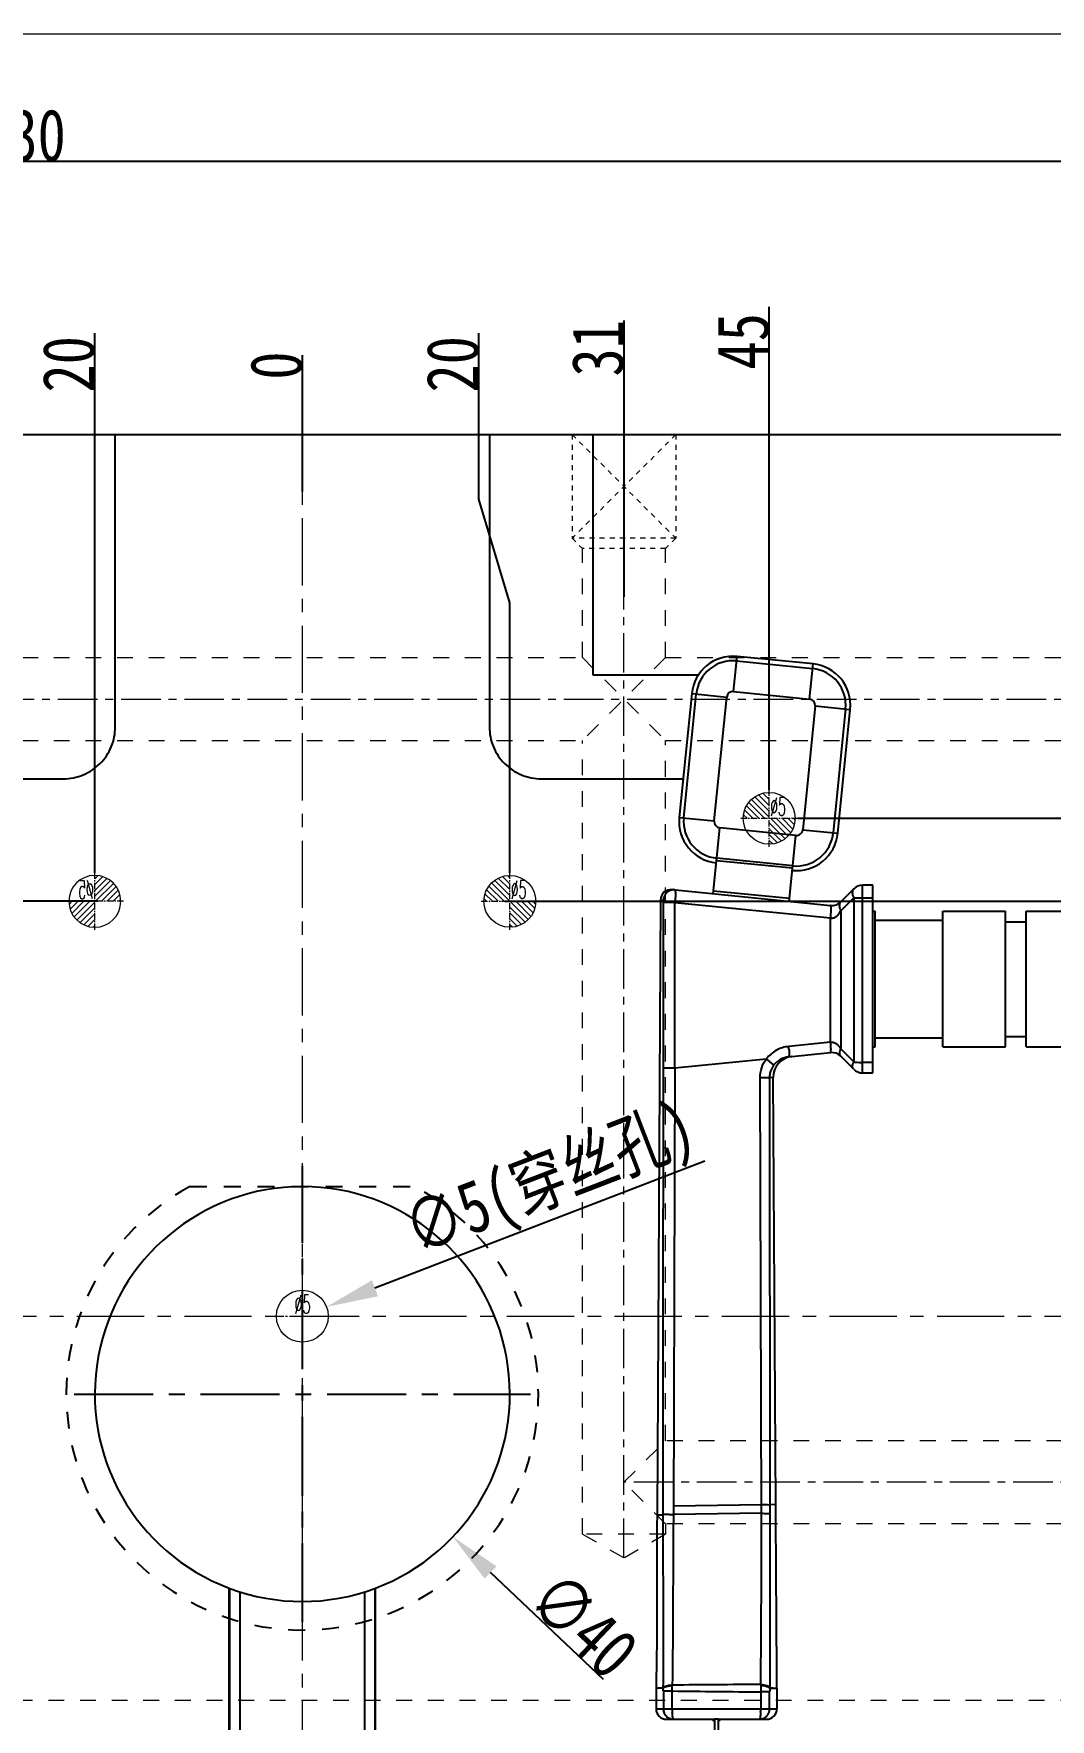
# Model space of a CAD drawing. Header units: millimetres. Extents: x 583 to 1942, y -5112 to 253.
# Drawn here: x 1125.2 to 1223.2, y -1788.3 to -1625.8 of the extents above; entities that cross this region are included whole.
import ezdxf

# ---------------------------------------------------------------- set-up
doc = ezdxf.new("R2010")
doc.units = ezdxf.units.MM
doc.header["$LTSCALE"] = 16.335
doc.header["$PDMODE"] = 3
doc.header["$PDSIZE"] = 0.3125
doc.linetypes.add('CENTER', pattern=[0.6, 0.375, -0.075, 0.075, -0.075])
doc.linetypes.add('HIDDEN', pattern=[0.2, 0.1, -0.1])
doc.layers.get('0').update_dxf_attribs({"linetype": 'CONTINUOUS'})
doc.layers.get('Defpoints').update_dxf_attribs({"linetype": 'CONTINUOUS'})
for name, color, linetype, lineweight in [('center', 1, 'CENTER', 9), ('cool', 153, 'HIDDEN', 9), ('epin', 13, 'CONTINUOUS', 9), ('insert', 85, 'CONTINUOUS', 20)]:
    doc.layers.add(name, color=color, linetype=linetype, lineweight=lineweight)
doc.layers.add('DEFAULT_2', color=8, linetype='HIDDEN')
doc.styles.get("Standard").update_dxf_attribs({"font": 'txt', "width": 0.8})
doc.styles.add('TXT05', font='txt.shx', dxfattribs={"width": 0.5, "bigfont": 'gbcbig.shx'})
doc.dimstyles.new('副本 11', dxfattribs={"dimtxt": 2.5, "dimasz": 2.5, "dimexe": 1.25, "dimexo": 0.625, "dimtad": 1, "dimdsep": 46, "dimtxsty": 'Standard', "dimcen": 2.5, "dimadec": 0, "dimazin": 0, "dimtfac": 1, "dimtmove": 0, "dimatfit": 3, "dimfxl": 0, "dimarcsym": 0})

# ---------------------------------------------------------------- blocks, each defined once
blk = doc.blocks.new('epin_ejp_5')
at = {"layer": 'epin'}
h = blk.add_hatch(dxfattribs=at)
h.set_pattern_fill('_ANSI31', color=123, scale=0.125, angle=90, style=0)
h.set_pattern_definition([(135, (-1062.761, -302.86763), (-0.280633, -0.280633), [])])
h.paths.add_polyline_path([(0, 2.5, 0.414214), (-2.5, 0), (0, 0)])
h.paths.add_polyline_path([(2.5, 0), (0, 0), (0, -2.5, 0.414214)])
at = {"layer": 'epin', "color": 1, "linetype": 'CENTER', "ltscale": 0.1}
for p, q in [((0, -2.75), (0, 2.75)), ((-2.75, 0), (2.75, 0))]:
    blk.add_line(p, q, dxfattribs=at)
at = {"layer": 'epin'}
blk.add_circle((0, 0), 2.5, dxfattribs=at)
at = {"layer": 'epin', "color": 6, "style": 'TXT05', "width": 0.5}
blk.add_text('%%c5', height=1.75, dxfattribs=at).set_placement((0.1, 0.25))
blk = doc.blocks.new('8')
at = {"layer": 'cool', "ltscale": 0.932966}
blk.add_line((867.02, 868.75), (1068.36, 868.75), dxfattribs=at)
blk = doc.blocks.new('cool_jt_g12')
at = {"layer": 'cool', "ltscale": 0.3}
for p, q in [((0, 5), (10, 5)), ((0, -5), (10, 5)), ((0, 5), (10, -5)), ((10, -5), (10, 5)), ((10, 5), (11, 4)), ((11, -4), (11, 4)), ((10, -5), (11, -4)), ((0, -5), (10, -5))]:
    blk.add_line(p, q, dxfattribs=at)
blk = doc.blocks.new('9')
at = {"layer": 'cool', "color": 1, "linetype": 'CENTER', "ltscale": 0.621977}
for p, q in [((1348.69, 882.45), (1348.69, 990.75)), ((1202.69, 965.25), (1432.69, 965.25)), ((1432.69, 889.75), (1348.69, 889.75))]:
    blk.add_line(p, q, dxfattribs=at)
at = {"layer": 'cool', "ltscale": 0.932966}
for p, q in [((1344.69, 969.25), (1344.69, 979.75)), ((1352.69, 969.25), (1352.69, 979.75)), ((1290.69, 969.25), (1344.69, 969.25)), ((1352.69, 969.25), (1344.69, 961.25)), ((1344.69, 969.25), (1352.69, 961.25)), ((1352.69, 969.25), (1421.69, 969.25)), ((1290.69, 961.25), (1344.69, 961.25)), ((1344.69, 884.75), (1344.69, 961.25)), ((1352.69, 961.25), (1421.69, 961.25)), ((1352.69, 893.75), (1352.69, 961.25)), ((1348.69, 889.75), (1352.69, 893.75)), ((1418.36, 893.75), (1352.69, 893.75)), ((1352.69, 885.75), (1348.69, 889.75)), ((1418.36, 885.75), (1352.69, 885.75)), ((1352.69, 885.75), (1352.69, 884.75)), ((1352.69, 884.75), (1344.69, 884.75)), ((1348.69, 882.45), (1344.69, 884.75)), ((1352.69, 884.75), (1348.69, 882.45))]:
    blk.add_line(p, q, dxfattribs=at)
at = {"layer": 'cool', "color": 0, "ltscale": 0.932966, "extrusion": (0, 0, -1), "zscale": -1, "rotation": 270}
blk.add_blockref('cool_jt_g12', (-1348.69, 990.75), dxfattribs=at)
blk = doc.blocks.new('csk_5')
at = {"layer": 'insert', "color": 1, "linetype": 'CENTER', "ltscale": 0.155494}
for p, q in [((0, -2.75), (0, 2.75)), ((-2.75, 0), (2.75, 0))]:
    blk.add_line(p, q, dxfattribs=at)
at = {"layer": 'insert', "color": 0}
blk.add_circle((0, 0), 2.5, dxfattribs=at)
at = {"layer": 'insert', "color": 6, "style": 'TXT05', "width": 0.5}
blk.add_text('%%c5', height=1.8, dxfattribs=at).set_placement((-0.75, 0.25))
blk = doc.blocks.new('*D120')
at = {"layer": 'Defpoints', "color": 0}
for p in [(1153.45, -1748.54), (1148.78, -1750.34)]:
    blk.add_point(p, dxfattribs=at)
at = {"layer": 'epin', "color": 4, "lineweight": -2}
blk.add_line((1189.9, -1734.49), (1158.12, -1746.74), dxfattribs=at)
at = {"layer": 'epin', "color": 4}
blk.add_solid([(1157.82, -1745.97), (1158.41, -1747.52), (1153.45, -1748.54)], dxfattribs=at)
at = {"layer": 'epin', "color": 6, "insert": (1175.16, -1736.66), "char_height": 5, "attachment_point": 5, "rotation": 21.0756}
blk.add_mtext('∅5(穿丝孔)', dxfattribs=at)
blk = doc.blocks.new('*D123')
at = {"layer": 'Defpoints', "color": 0}
for p in [(1136.61, -1743.18), (1165.63, -1770.71)]:
    blk.add_point(p, dxfattribs=at)
at = {"layer": 'epin', "color": 4, "lineweight": -2}
blk.add_line((1180.14, -1784.47), (1169.26, -1774.15), dxfattribs=at)
at = {"layer": 'epin', "color": 4}
blk.add_solid([(1169.83, -1773.54), (1168.68, -1774.75), (1165.63, -1770.71)], dxfattribs=at)
at = {"layer": 'epin', "color": 6, "insert": (1178.23, -1779.21), "char_height": 5, "attachment_point": 5, "rotation": 316.5129}
blk.add_mtext('∅40', dxfattribs=at)
blk = doc.blocks.new('*D127')
at = {"layer": 'Defpoints', "color": 0}
for p in [(1036.12, -1638.12), (1036.12, -1680.44), (1266.12, -1680.44)]:
    blk.add_point(p, dxfattribs=at)
at = {"layer": 'epin', "color": 4, "lineweight": -2}
for p, q in [((1036.12, -1680.44), (1036.12, -1638.12)), ((1261.12, -1638.12), (1041.12, -1638.12)), ((1266.12, -1680.44), (1266.12, -1638.12))]:
    blk.add_line(p, q, dxfattribs=at)
at = {"layer": 'epin', "color": 4}
for points in [[(1041.12, -1637.28), (1041.12, -1638.95), (1036.12, -1638.12)], [(1261.12, -1637.28), (1261.12, -1638.95), (1266.12, -1638.12)]]:
    blk.add_solid(points, dxfattribs=at)
at = {"layer": 'epin', "color": 6, "insert": (1124.24, -1635.62), "char_height": 5, "attachment_point": 5}
blk.add_mtext('230', dxfattribs=at)
blk = doc.blocks.new('*D129')
at = {"layer": 'Defpoints', "color": 0}
for p in [(1151.12, -1749.44), (1252.03, -1749.44), (1271.16, -1749.44)]:
    blk.add_point(p, dxfattribs=at)
at = {"layer": 'epin', "color": 4, "lineweight": -2}
blk.add_line((1252.03, -1749.44), (1273.16, -1749.44), dxfattribs=at)
at = {"layer": 'epin', "color": 6, "insert": (1272.16, -1746.94), "char_height": 5, "attachment_point": 5}
blk.add_mtext('0', dxfattribs=at)
blk = doc.blocks.new('*D130')
at = {"layer": 'Defpoints', "color": 0}
for p in [(1246.87, -1728.94), (1271.16, -1728.94), (1151.12, -1749.44)]:
    blk.add_point(p, dxfattribs=at)
at = {"layer": 'epin', "color": 4, "lineweight": -2}
blk.add_line((1246.87, -1728.94), (1282.49, -1728.94), dxfattribs=at)
at = {"layer": 'epin', "color": 6, "insert": (1276.83, -1726.44), "char_height": 5, "attachment_point": 5}
blk.add_mtext('20.5', dxfattribs=at)
blk = doc.blocks.new('*D131')
at = {"layer": 'Defpoints', "color": 0}
for p in [(1198.87, -1701.44), (1271.16, -1701.44), (1151.12, -1749.44)]:
    blk.add_point(p, dxfattribs=at)
at = {"layer": 'epin', "color": 4, "lineweight": -2}
blk.add_line((1198.87, -1701.44), (1277.83, -1701.44), dxfattribs=at)
at = {"layer": 'epin', "color": 6, "insert": (1274.49, -1698.94), "char_height": 5, "attachment_point": 5}
blk.add_mtext('48', dxfattribs=at)
blk = doc.blocks.new('*D132')
at = {"layer": 'Defpoints', "color": 0}
for p in [(1246.87, -1704.94), (1271.16, -1708.02), (1151.12, -1749.44)]:
    blk.add_point(p, dxfattribs=at)
at = {"layer": 'epin', "color": 4, "lineweight": -2}
for p, q in [((1246.87, -1704.94), (1256.87, -1704.94)), ((1256.87, -1704.94), (1261.16, -1708.02)), ((1261.16, -1708.02), (1283.16, -1708.02))]:
    blk.add_line(p, q, dxfattribs=at)
at = {"layer": 'epin', "color": 6, "insert": (1277.16, -1705.52), "char_height": 5, "attachment_point": 5}
blk.add_mtext('44.5', dxfattribs=at)
blk = doc.blocks.new('*D133')
at = {"layer": 'Defpoints', "color": 0}
for p in [(1249.47, -1689.94), (1271.16, -1689.94), (1151.12, -1749.44)]:
    blk.add_point(p, dxfattribs=at)
at = {"layer": 'epin', "color": 4, "lineweight": -2}
blk.add_line((1249.47, -1689.94), (1283.16, -1689.94), dxfattribs=at)
at = {"layer": 'epin', "color": 6, "insert": (1277.16, -1687.44), "char_height": 5, "attachment_point": 5}
blk.add_mtext('59.5', dxfattribs=at)
blk = doc.blocks.new('*D134')
at = {"layer": 'Defpoints', "color": 0}
for p in [(1252.03, -1676.44), (1271.16, -1676.44), (1151.12, -1749.44)]:
    blk.add_point(p, dxfattribs=at)
at = {"layer": 'epin', "color": 4, "lineweight": -2}
blk.add_line((1252.03, -1676.44), (1277.83, -1676.44), dxfattribs=at)
at = {"layer": 'epin', "color": 6, "insert": (1274.49, -1673.94), "char_height": 5, "attachment_point": 5}
blk.add_mtext('73', dxfattribs=at)
blk = doc.blocks.new('*D135')
at = {"layer": 'Defpoints', "color": 0}
for p in [(1151.12, -1749.44), (1241.12, -1765.44), (1271.16, -1765.44)]:
    blk.add_point(p, dxfattribs=at)
at = {"layer": 'epin', "color": 4, "lineweight": -2}
blk.add_line((1241.12, -1765.44), (1276.49, -1765.44), dxfattribs=at)
at = {"layer": 'epin', "color": 6, "insert": (1273.83, -1762.94), "char_height": 5, "attachment_point": 5}
blk.add_mtext('16', dxfattribs=at)
blk = doc.blocks.new('*D136')
at = {"layer": 'Defpoints', "color": 0}
for p in [(1151.12, -1749.44), (1241.94, -1790.44), (1271.16, -1790.44)]:
    blk.add_point(p, dxfattribs=at)
at = {"layer": 'epin', "color": 4, "lineweight": -2}
blk.add_line((1241.94, -1790.44), (1276.49, -1790.44), dxfattribs=at)
at = {"layer": 'epin', "color": 6, "insert": (1273.83, -1787.94), "char_height": 5, "attachment_point": 5}
blk.add_mtext('41', dxfattribs=at)
blk = doc.blocks.new('*D137')
at = {"layer": 'Defpoints', "color": 0}
for p in [(1151.12, -1749.44), (1193.87, -1801.94), (1271.16, -1801.94)]:
    blk.add_point(p, dxfattribs=at)
at = {"layer": 'epin', "color": 4, "lineweight": -2}
blk.add_line((1193.87, -1801.94), (1283.16, -1801.94), dxfattribs=at)
at = {"layer": 'epin', "color": 6, "insert": (1277.16, -1799.44), "char_height": 5, "attachment_point": 5}
blk.add_mtext('52.5', dxfattribs=at)
blk = doc.blocks.new('*D138')
at = {"layer": 'Defpoints', "color": 0}
for p in [(1151.12, -1749.44), (1252.03, -1822.44), (1271.16, -1822.44)]:
    blk.add_point(p, dxfattribs=at)
at = {"layer": 'epin', "color": 4, "lineweight": -2}
blk.add_line((1252.03, -1822.44), (1277.83, -1822.44), dxfattribs=at)
at = {"layer": 'epin', "color": 6, "insert": (1274.49, -1819.94), "char_height": 5, "attachment_point": 5}
blk.add_mtext('73', dxfattribs=at)
blk = doc.blocks.new('*D139')
at = {"layer": 'Defpoints', "color": 0}
for p in [(1151.12, -1749.44), (1151.12, -1823.85), (1151.12, -1839.02)]:
    blk.add_point(p, dxfattribs=at)
at = {"layer": 'epin', "color": 4, "lineweight": -2}
blk.add_line((1151.12, -1823.85), (1151.12, -1841.02), dxfattribs=at)
at = {"layer": 'epin', "color": 6, "insert": (1148.62, -1840.02), "char_height": 5, "attachment_point": 5, "rotation": 90}
blk.add_mtext('0', dxfattribs=at)
blk = doc.blocks.new('*D140')
at = {"layer": 'Defpoints', "color": 0}
for p in [(1151.12, -1749.44), (1191.12, -1804.69), (1191.12, -1839.02)]:
    blk.add_point(p, dxfattribs=at)
at = {"layer": 'epin', "color": 4, "lineweight": -2}
blk.add_line((1191.12, -1804.69), (1191.12, -1845.02), dxfattribs=at)
at = {"layer": 'epin', "color": 6, "insert": (1188.62, -1842.02), "char_height": 5, "attachment_point": 5, "rotation": 90}
blk.add_mtext('40', dxfattribs=at)
blk = doc.blocks.new('*D141')
at = {"layer": 'Defpoints', "color": 0}
for p in [(1151.12, -1749.44), (1251.12, -1822.44), (1251.12, -1839.02)]:
    blk.add_point(p, dxfattribs=at)
at = {"layer": 'epin', "color": 4, "lineweight": -2}
blk.add_line((1251.12, -1822.44), (1251.12, -1847.02), dxfattribs=at)
at = {"layer": 'epin', "color": 6, "insert": (1248.62, -1843.02), "char_height": 5, "attachment_point": 5, "rotation": 90}
blk.add_mtext('100', dxfattribs=at)
blk = doc.blocks.new('*D142')
at = {"layer": 'Defpoints', "color": 0}
for p in [(1151.12, -1658.8), (1151.12, -1669.93), (1151.12, -1749.44)]:
    blk.add_point(p, dxfattribs=at)
at = {"layer": 'epin', "color": 4, "lineweight": -2}
blk.add_line((1151.12, -1669.93), (1151.12, -1656.8), dxfattribs=at)
at = {"layer": 'epin', "color": 6, "insert": (1148.62, -1657.8), "char_height": 5, "attachment_point": 5, "rotation": 90}
blk.add_mtext('0', dxfattribs=at)
blk = doc.blocks.new('*D143')
at = {"layer": 'Defpoints', "color": 0}
for p in [(1182.12, -1658.8), (1182.12, -1680.09), (1151.12, -1749.44)]:
    blk.add_point(p, dxfattribs=at)
at = {"layer": 'epin', "color": 4, "lineweight": -2}
blk.add_line((1182.12, -1680.09), (1182.12, -1653.46), dxfattribs=at)
at = {"layer": 'epin', "color": 6, "insert": (1179.62, -1656.13), "char_height": 5, "attachment_point": 5, "rotation": 90}
blk.add_mtext('31', dxfattribs=at)
blk = doc.blocks.new('*D144')
at = {"layer": 'Defpoints', "color": 0}
for p in [(1196.12, -1658.8), (1196.12, -1698.69), (1151.12, -1749.44)]:
    blk.add_point(p, dxfattribs=at)
at = {"layer": 'epin', "color": 4, "lineweight": -2}
blk.add_line((1196.12, -1698.69), (1196.12, -1652.13), dxfattribs=at)
at = {"layer": 'epin', "color": 6, "insert": (1193.62, -1655.46), "char_height": 5, "attachment_point": 5, "rotation": 90}
blk.add_mtext('45', dxfattribs=at)
blk = doc.blocks.new('*D145')
at = {"layer": 'Defpoints', "color": 0}
for p in [(1244.12, -1658.8), (1244.12, -1726.19), (1151.12, -1749.44)]:
    blk.add_point(p, dxfattribs=at)
at = {"layer": 'epin', "color": 4, "lineweight": -2}
blk.add_line((1244.12, -1726.19), (1244.12, -1652.13), dxfattribs=at)
at = {"layer": 'epin', "color": 6, "insert": (1241.62, -1655.46), "char_height": 5, "attachment_point": 5, "rotation": 90}
blk.add_mtext('93', dxfattribs=at)
blk = doc.blocks.new('*D146')
at = {"layer": 'Defpoints', "color": 0}
for p in [(1251.12, -1658.8), (1251.12, -1675.03), (1151.12, -1749.44)]:
    blk.add_point(p, dxfattribs=at)
at = {"layer": 'epin', "color": 4, "lineweight": -2}
blk.add_line((1251.12, -1675.03), (1251.12, -1650.8), dxfattribs=at)
at = {"layer": 'epin', "color": 6, "insert": (1248.62, -1654.8), "char_height": 5, "attachment_point": 5, "rotation": 90}
blk.add_mtext('100', dxfattribs=at)
blk = doc.blocks.new('*D147')
at = {"layer": 'Defpoints', "color": 0}
for p in [(1031.07, -1749.44), (1050.21, -1749.44), (1151.12, -1749.44)]:
    blk.add_point(p, dxfattribs=at)
at = {"layer": 'epin', "color": 4, "lineweight": -2}
blk.add_line((1050.21, -1749.44), (1029.07, -1749.44), dxfattribs=at)
at = {"layer": 'epin', "color": 6, "insert": (1030.07, -1746.94), "char_height": 5, "attachment_point": 5}
blk.add_mtext('0', dxfattribs=at)
blk = doc.blocks.new('*D148')
at = {"layer": 'Defpoints', "color": 0}
for p in [(1031.07, -1728.94), (1055.37, -1728.94), (1151.12, -1749.44)]:
    blk.add_point(p, dxfattribs=at)
at = {"layer": 'epin', "color": 4, "lineweight": -2}
blk.add_line((1055.37, -1728.94), (1019.74, -1728.94), dxfattribs=at)
at = {"layer": 'epin', "color": 6, "insert": (1025.41, -1726.44), "char_height": 5, "attachment_point": 5}
blk.add_mtext('20.5', dxfattribs=at)
blk = doc.blocks.new('*D149')
at = {"layer": 'Defpoints', "color": 0}
for p in [(1031.07, -1701.44), (1103.37, -1701.44), (1151.12, -1749.44)]:
    blk.add_point(p, dxfattribs=at)
at = {"layer": 'epin', "color": 4, "lineweight": -2}
blk.add_line((1103.37, -1701.44), (1024.41, -1701.44), dxfattribs=at)
at = {"layer": 'epin', "color": 6, "insert": (1027.74, -1698.94), "char_height": 5, "attachment_point": 5}
blk.add_mtext('48', dxfattribs=at)
blk = doc.blocks.new('*D150')
at = {"layer": 'Defpoints', "color": 0}
for p in [(1055.37, -1704.94), (1031.07, -1708.02), (1151.12, -1749.44)]:
    blk.add_point(p, dxfattribs=at)
at = {"layer": 'epin', "color": 4, "lineweight": -2}
for p, q in [((1045.37, -1704.94), (1041.07, -1708.02)), ((1055.37, -1704.94), (1045.37, -1704.94)), ((1041.07, -1708.02), (1019.07, -1708.02))]:
    blk.add_line(p, q, dxfattribs=at)
at = {"layer": 'epin', "color": 6, "insert": (1025.07, -1705.52), "char_height": 5, "attachment_point": 5}
blk.add_mtext('44.5', dxfattribs=at)
blk = doc.blocks.new('*D151')
at = {"layer": 'Defpoints', "color": 0}
for p in [(1031.07, -1689.94), (1052.76, -1689.94), (1151.12, -1749.44)]:
    blk.add_point(p, dxfattribs=at)
at = {"layer": 'epin', "color": 4, "lineweight": -2}
blk.add_line((1052.76, -1689.94), (1019.07, -1689.94), dxfattribs=at)
at = {"layer": 'epin', "color": 6, "insert": (1025.07, -1687.44), "char_height": 5, "attachment_point": 5}
blk.add_mtext('59.5', dxfattribs=at)
blk = doc.blocks.new('*D152')
at = {"layer": 'Defpoints', "color": 0}
for p in [(1031.07, -1676.44), (1050.21, -1676.44), (1151.12, -1749.44)]:
    blk.add_point(p, dxfattribs=at)
at = {"layer": 'epin', "color": 4, "lineweight": -2}
blk.add_line((1050.21, -1676.44), (1024.41, -1676.44), dxfattribs=at)
at = {"layer": 'epin', "color": 6, "insert": (1027.74, -1673.94), "char_height": 5, "attachment_point": 5}
blk.add_mtext('73', dxfattribs=at)
blk = doc.blocks.new('*D153')
at = {"layer": 'Defpoints', "color": 0}
for p in [(1151.12, -1749.44), (1031.07, -1765.44), (1061.11, -1765.44)]:
    blk.add_point(p, dxfattribs=at)
at = {"layer": 'epin', "color": 4, "lineweight": -2}
blk.add_line((1061.11, -1765.44), (1025.74, -1765.44), dxfattribs=at)
at = {"layer": 'epin', "color": 6, "insert": (1028.41, -1762.94), "char_height": 5, "attachment_point": 5}
blk.add_mtext('16', dxfattribs=at)
blk = doc.blocks.new('*D154')
at = {"layer": 'Defpoints', "color": 0}
for p in [(1151.12, -1749.44), (1031.07, -1790.44), (1060.29, -1790.44)]:
    blk.add_point(p, dxfattribs=at)
at = {"layer": 'epin', "color": 4, "lineweight": -2}
blk.add_line((1060.29, -1790.44), (1025.74, -1790.44), dxfattribs=at)
at = {"layer": 'epin', "color": 6, "insert": (1028.41, -1787.94), "char_height": 5, "attachment_point": 5}
blk.add_mtext('41', dxfattribs=at)
blk = doc.blocks.new('*D155')
at = {"layer": 'Defpoints', "color": 0}
for p in [(1151.12, -1749.44), (1031.07, -1801.94), (1108.37, -1801.94)]:
    blk.add_point(p, dxfattribs=at)
at = {"layer": 'epin', "color": 4, "lineweight": -2}
blk.add_line((1108.37, -1801.94), (1019.07, -1801.94), dxfattribs=at)
at = {"layer": 'epin', "color": 6, "insert": (1025.07, -1799.44), "char_height": 5, "attachment_point": 5}
blk.add_mtext('52.5', dxfattribs=at)
blk = doc.blocks.new('*D156')
at = {"layer": 'Defpoints', "color": 0}
for p in [(1151.12, -1749.44), (1031.07, -1822.44), (1050.21, -1822.44)]:
    blk.add_point(p, dxfattribs=at)
at = {"layer": 'epin', "color": 4, "lineweight": -2}
blk.add_line((1050.21, -1822.44), (1024.41, -1822.44), dxfattribs=at)
at = {"layer": 'epin', "color": 6, "insert": (1027.74, -1819.94), "char_height": 5, "attachment_point": 5}
blk.add_mtext('73', dxfattribs=at)
blk = doc.blocks.new('*D157')
at = {"layer": 'Defpoints', "color": 0}
for p in [(1151.12, -1749.44), (1111.12, -1804.69), (1111.12, -1839.02)]:
    blk.add_point(p, dxfattribs=at)
at = {"layer": 'epin', "color": 4, "lineweight": -2}
blk.add_line((1111.12, -1804.69), (1111.12, -1845.02), dxfattribs=at)
at = {"layer": 'epin', "color": 6, "insert": (1108.62, -1842.02), "char_height": 5, "attachment_point": 5, "rotation": 90}
blk.add_mtext('40', dxfattribs=at)
blk = doc.blocks.new('*D158')
at = {"layer": 'Defpoints', "color": 0}
for p in [(1151.12, -1749.44), (1051.12, -1822.44), (1051.12, -1839.02)]:
    blk.add_point(p, dxfattribs=at)
at = {"layer": 'epin', "color": 4, "lineweight": -2}
blk.add_line((1051.12, -1822.44), (1051.12, -1847.02), dxfattribs=at)
at = {"layer": 'epin', "color": 6, "insert": (1048.62, -1843.02), "char_height": 5, "attachment_point": 5, "rotation": 90}
blk.add_mtext('100', dxfattribs=at)
blk = doc.blocks.new('*D159')
at = {"layer": 'Defpoints', "color": 0}
for p in [(1120.12, -1658.8), (1120.12, -1680.09), (1151.12, -1749.44)]:
    blk.add_point(p, dxfattribs=at)
at = {"layer": 'epin', "color": 4, "lineweight": -2}
blk.add_line((1120.12, -1680.09), (1120.12, -1653.46), dxfattribs=at)
at = {"layer": 'epin', "color": 6, "insert": (1117.62, -1656.13), "char_height": 5, "attachment_point": 5, "rotation": 90}
blk.add_mtext('31', dxfattribs=at)
blk = doc.blocks.new('*D160')
at = {"layer": 'Defpoints', "color": 0}
for p in [(1106.12, -1658.8), (1106.12, -1698.69), (1151.12, -1749.44)]:
    blk.add_point(p, dxfattribs=at)
at = {"layer": 'epin', "color": 4, "lineweight": -2}
blk.add_line((1106.12, -1698.69), (1106.12, -1652.13), dxfattribs=at)
at = {"layer": 'epin', "color": 6, "insert": (1103.62, -1655.46), "char_height": 5, "attachment_point": 5, "rotation": 90}
blk.add_mtext('45', dxfattribs=at)
blk = doc.blocks.new('*D161')
at = {"layer": 'Defpoints', "color": 0}
for p in [(1058.12, -1658.8), (1058.12, -1726.19), (1151.12, -1749.44)]:
    blk.add_point(p, dxfattribs=at)
at = {"layer": 'epin', "color": 4, "lineweight": -2}
blk.add_line((1058.12, -1726.19), (1058.12, -1652.13), dxfattribs=at)
at = {"layer": 'epin', "color": 6, "insert": (1055.62, -1655.46), "char_height": 5, "attachment_point": 5, "rotation": 90}
blk.add_mtext('93', dxfattribs=at)
blk = doc.blocks.new('*D162')
at = {"layer": 'Defpoints', "color": 0}
for p in [(1051.12, -1658.8), (1051.12, -1675.03), (1151.12, -1749.44)]:
    blk.add_point(p, dxfattribs=at)
at = {"layer": 'epin', "color": 4, "lineweight": -2}
blk.add_line((1051.12, -1675.03), (1051.12, -1650.8), dxfattribs=at)
at = {"layer": 'epin', "color": 6, "insert": (1048.62, -1654.8), "char_height": 5, "attachment_point": 5, "rotation": 90}
blk.add_mtext('100', dxfattribs=at)
blk = doc.blocks.new('*D172')
at = {"layer": 'Defpoints', "color": 0}
for p in [(1168.12, -1660.68), (1171.12, -1706.69), (1151.12, -1749.44)]:
    blk.add_point(p, dxfattribs=at)
at = {"layer": 'epin', "color": 4, "lineweight": -2}
for p, q in [((1168.12, -1670.68), (1168.12, -1654.68)), ((1171.12, -1680.68), (1168.12, -1670.68)), ((1171.12, -1706.69), (1171.12, -1680.68))]:
    blk.add_line(p, q, dxfattribs=at)
at = {"layer": 'epin', "color": 6, "insert": (1165.62, -1657.68), "char_height": 5, "attachment_point": 5, "rotation": 90}
blk.add_mtext('20', dxfattribs=at)
blk = doc.blocks.new('*D173')
at = {"layer": 'Defpoints', "color": 0}
for p in [(1131.12, -1660.68), (1131.12, -1706.69), (1151.12, -1749.44)]:
    blk.add_point(p, dxfattribs=at)
at = {"layer": 'epin', "color": 4, "lineweight": -2}
blk.add_line((1131.12, -1706.69), (1131.12, -1654.68), dxfattribs=at)
at = {"layer": 'epin', "color": 6, "insert": (1128.62, -1657.68), "char_height": 5, "attachment_point": 5, "rotation": 90}
blk.add_mtext('20', dxfattribs=at)
blk = doc.blocks.new('*D174')
at = {"layer": 'Defpoints', "color": 0}
for p in [(1131.37, -1709.44), (1031.38, -1713.9), (1151.12, -1749.44)]:
    blk.add_point(p, dxfattribs=at)
at = {"layer": 'epin', "color": 4, "lineweight": -2}
for p, q in [((1051.38, -1709.44), (1041.38, -1713.9)), ((1131.37, -1709.44), (1051.38, -1709.44)), ((1041.38, -1713.9), (1025.38, -1713.9))]:
    blk.add_line(p, q, dxfattribs=at)
at = {"layer": 'epin', "color": 6, "insert": (1028.38, -1711.4), "char_height": 5, "attachment_point": 5}
blk.add_mtext('40', dxfattribs=at)
blk = doc.blocks.new('*D175')
at = {"layer": 'Defpoints', "color": 0}
for p in [(1170.62, -1709.44), (1270.86, -1713.9), (1151.12, -1749.44)]:
    blk.add_point(p, dxfattribs=at)
at = {"layer": 'epin', "color": 4, "lineweight": -2}
for p, q in [((1170.62, -1709.44), (1250.86, -1709.44)), ((1250.86, -1709.44), (1260.86, -1713.9)), ((1260.86, -1713.9), (1276.86, -1713.9))]:
    blk.add_line(p, q, dxfattribs=at)
at = {"layer": 'epin', "color": 6, "insert": (1273.86, -1711.4), "char_height": 5, "attachment_point": 5}
blk.add_mtext('40', dxfattribs=at)

msp = doc.modelspace()

# ---------------------------------------------------------------- linework, layer by layer
at = {"color": 7, "linetype": 'Continuous'}
for p, q in [((1052.117, -1664.442), (1250.117, -1664.442)), ((1133.085, -1692.63), (1133.085, -1664.442)), ((1169.149, -1664.442), (1169.149, -1692.63)), ((1179.149, -1687.63), (1179.149, -1664.442)), ((1192.677, -1689.216), (1193.015, -1685.834)), ((1192.971, -1686.276), (1200.295, -1687.008)), ((1200.339, -1686.566), (1193.015, -1685.834)), ((1200.001, -1689.948), (1200.339, -1686.566)), ((1189.279, -1687.63), (1179.149, -1687.63)), ((1188.648, -1689.417), (1187.443, -1701.356)), ((1187.885, -1701.401), (1189.08, -1689.46)), ((1188.648, -1689.417), (1192.019, -1689.754)), ((1190.825, -1701.695), (1192.019, -1689.754)), ((1192.677, -1689.216), (1200.001, -1689.948)), ((1200.539, -1690.606), (1199.345, -1702.547)), ((1200.539, -1690.606), (1203.921, -1690.944)), ((1203.479, -1690.9), (1202.285, -1702.84)), ((1202.727, -1702.885), (1203.921, -1690.944)), ((1114.408, -1697.63), (1128.085, -1697.63)), ((1174.149, -1697.63), (1187.826, -1697.63)), ((1187.443, -1701.356), (1190.825, -1701.695)), ((1190.727, -1708.72), (1191.364, -1702.352)), ((1198.687, -1703.085), (1191.364, -1702.352)), ((1199.345, -1702.547), (1202.727, -1702.885)), ((1198.051, -1709.452), (1198.687, -1703.085)), ((1191.049, -1705.5), (1198.373, -1706.232)), ((1198.393, -1706.025), (1191.07, -1705.292)), ((1185.642, -1709.316), (1185.303, -1768.581)), ((1185.642, -1709.316), (1185.918, -1709.347)), ((1186.747, -1708.322), (1202.031, -1709.85)), ((1190.757, -1708.421), (1198.081, -1709.153)), ((1204.256, -1708.25), (1203.004, -1709.503)), ((1203.004, -1710.356), (1204.256, -1709.103)), ((1204.256, -1709.103), (1204.256, -1724.923)), ((1204.256, -1709.103), (1206.117, -1709.103)), ((1205.109, -1725.987), (1205.109, -1707.897)), ((1206.117, -1707.897), (1205.109, -1707.897)), ((1206.117, -1725.987), (1206.117, -1707.897)), ((1185.883, -1768.562), (1185.933, -1709.549)), ((1187.035, -1709.55), (1185.933, -1709.549)), ((1187.015, -1725.535), (1187.035, -1709.55)), ((1187.035, -1709.55), (1202.031, -1711.05)), ((1203.004, -1710.356), (1203.004, -1723.67)), ((1206.117, -1710.409), (1206.318, -1710.409)), ((1206.318, -1723.474), (1206.318, -1710.409)), ((1212.851, -1723.474), (1212.851, -1710.409)), ((1212.851, -1710.409), (1218.881, -1710.409)), ((1218.881, -1723.474), (1218.881, -1710.409)), ((1220.891, -1710.409), (1234.358, -1710.409)), ((1220.891, -1723.474), (1220.891, -1710.409)), ((1202.031, -1723.034), (1202.031, -1711.05)), ((1206.318, -1711.264), (1212.851, -1711.264)), ((1218.881, -1711.414), (1220.891, -1711.414)), ((1202.031, -1723.034), (1197.994, -1723.437)), ((1204.256, -1724.923), (1203.004, -1723.67)), ((1206.117, -1723.474), (1206.318, -1723.474)), ((1206.318, -1722.62), (1212.851, -1722.62)), ((1212.851, -1723.474), (1218.881, -1723.474)), ((1218.881, -1722.469), (1220.891, -1722.469)), ((1220.891, -1723.474), (1234.358, -1723.474)), ((1187.015, -1725.535), (1186.881, -1768.559)), ((1195.835, -1724.653), (1187.015, -1725.535)), ((1198.293, -1724.408), (1202.031, -1724.034)), ((1204.256, -1725.634), (1203.004, -1724.381)), ((1206.117, -1724.982), (1205.109, -1724.982)), ((1195.376, -1768.441), (1195.242, -1726.445)), ((1196.138, -1726.446), (1196.171, -1768.455)), ((1196.483, -1726.42), (1196.139, -1726.446)), ((1196.746, -1767.57), (1196.483, -1726.42)), ((1205.109, -1725.987), (1206.117, -1725.987)), ((1186.885, -1767.722), (1195.374, -1767.591)), ((1196.17, -1767.578), (1196.747, -1767.568)), ((1185.303, -1768.582), (1185.883, -1768.574)), ((1195.376, -1768.441), (1186.881, -1768.559)), ((1144.055, -1796.59), (1144.055, -1775.654)), ((1144.125, -1796.59), (1144.125, -1775.68)), ((1158.109, -1775.68), (1158.109, -1796.59)), ((1158.179, -1796.59), (1158.179, -1775.654)), ((1145.125, -1796.59), (1145.125, -1776.023)), ((1157.109, -1776.023), (1157.109, -1796.59)), ((1185.206, -1785.28), (1185.205, -1787.292)), ((1185.388, -1785.297), (1185.206, -1785.325)), ((1185.905, -1785.282), (1185.388, -1785.297)), ((1186.77, -1785.57), (1185.911, -1785.57)), ((1185.911, -1785.57), (1185.911, -1787.292)), ((1186.77, -1787.292), (1186.77, -1785.57)), ((1196.158, -1785.651), (1195.298, -1785.651)), ((1195.298, -1785.651), (1195.298, -1787.292)), ((1196.158, -1787.292), (1196.158, -1785.651)), ((1196.166, -1785.231), (1196.862, -1785.289)), ((1196.166, -1785.332), (1196.863, -1785.289)), ((1196.863, -1785.286), (1196.863, -1787.292)), ((1185.205, -1787.292), (1196.863, -1787.292)), ((1186.21, -1788.297), (1190.754, -1788.297)), ((1190.754, -1788.487), (1190.754, -1788.297)), ((1190.834, -1788.297), (1190.815, -1792.96)), ((1191.234, -1788.297), (1190.834, -1788.297)), ((1191.253, -1792.96), (1191.234, -1788.297)), ((1191.315, -1788.297), (1195.858, -1788.297)), ((1191.315, -1788.487), (1191.315, -1788.297))]:
    msp.add_line(p, q, dxfattribs=at)
at = {"color": 1, "linetype": 'CENTER', "ltscale": 1.243955}
for p, q in [((1151.117, -1778.942), (1151.117, -1734.942)), ((1129.117, -1756.942), (1173.117, -1756.942))]:
    msp.add_line(p, q, dxfattribs=at)
at = {"color": 7, "linetype": 'Continuous'}
for centre, radius, start, end in [((1192.62, -1689.815), 3.992, 84.28941, 174.28001), ((1192.617, -1689.814), 3.555, 84.28941, 174.28941), ((1199.941, -1690.546), 4, 354.28941, 84.28941), ((1199.941, -1690.546), 3.555, 354.28941, 84.28941), ((1192.617, -1689.814), 0.601, 84.28941, 174.28941), ((1199.941, -1690.546), 0.601, 354.28941, 84.28941), ((1191.423, -1701.754), 4, 174.28941, 264.28941), ((1191.423, -1701.754), 3.555, 174.28941, 264.28941), ((1191.423, -1701.754), 0.601, 174.28941, 264.28941), ((1198.747, -1702.487), 3.555, 264.28941, 354.28941), ((1198.747, -1702.487), 0.601, 264.28941, 354.28941), ((1198.747, -1702.487), 4, 264.28941, 354.28941), ((1186.647, -1709.322), 1.005, 84.28946, 179.65978), ((1186.929, -1709.35), 1.011, 160.08276, 179.85986), ((1205.109, -1709.103), 1.206, 90, 135), ((1183.701, -1709.546), 2.233, 359.91756, 1.85591), ((1202.151, -1708.65), 1.206, 264.28941, 315), ((1188.607, -1724.363), 9.432, 3.77366, 5.63397), ((1198.249, -1726.455), 3.012, 142.50262, 143.25769), ((1198.493, -1726.408), 2.01, 95.71068, 180.36723), ((1202.151, -1725.234), 1.206, 44.99908, 95.71059), ((1198.09, -1726.447), 1.952, 167.54329, 179.94757), ((1205.109, -1724.781), 1.206, 225, 270), ((-337.953, -1769.753), 1533.329, 359.432374, 0.04901), ((1179.153, -1785.567), 6.757, 359.97597, 2.41713), ((1205.572, -253.373), 1532.312, 269.29695, 269.615843), ((1199.502, -2882.704), 1097.769, 90.219268, 90.664348), ((1471.302, -1786.528), 276.005, 179.6857, 179.81802), ((1191.433, -1784.993), 3.868, 359.68931, 0.73092), ((1202.849, -1785.647), 6.691, 177.30244, 180.03205), ((1194.019, -1785.282), 2.147, 358.65564, 0.94461), ((1186.21, -1787.292), 1.005, 179.98834, 270.00002), ((1186.931, -1787.291), 1.021, 180.05956, 197.77121), ((1193.861, -1787.295), 7.09, 179.97097, 182.47107), ((1188.211, -1787.296), 7.087, 357.51911, 0.0299), ((1195.858, -1787.292), 1.005, 269.99998, 0.01166), ((1195.146, -1787.292), 1.013, 324.34912, 359.94132)]:
    msp.add_arc(centre, radius, start, end, dxfattribs=at)
at = {"color": 2, "linetype": 'Continuous'}
for start, end in [(290.67611, 249.32389), (249.53846, 290.46154)]:
    msp.add_arc((1151.117, -1756.942), 20, start, end, dxfattribs=at)
at = {"color": 7, "linetype": 'Continuous'}
for points in [[(1128.085, -1697.63), (1128.735, -1697.629), (1130.05, -1697.37), (1131.712, -1696.257), (1132.825, -1694.595), (1133.084, -1693.28), (1133.085, -1692.63)], [(1169.149, -1692.63), (1169.15, -1693.28), (1169.409, -1694.595), (1170.522, -1696.257), (1172.184, -1697.37), (1173.499, -1697.629), (1174.149, -1697.63)], [(1186.147, -1708.711), (1186.075, -1708.798), (1186.017, -1708.899), (1185.979, -1709.006)], [(1196.541, -1725.25), (1196.37, -1725.477), (1196.246, -1725.748), (1196.184, -1726.026)], [(1185.303, -1768.581), (1185.27, -1774.147), (1185.339, -1779.715), (1185.206, -1785.28)]]:
    msp.add_open_spline(points, degree=3, dxfattribs=at)
for points, knots in [([(1185.918, -1709.347), (1185.922, -1709.348), (1185.923, -1709.366), (1185.928, -1709.387), (1185.93, -1709.428), (1185.932, -1709.457), (1185.932, -1709.474)], [0, 0, 0, 0, 0.0851372, 0.2961689, 0.6098462, 1, 1, 1, 1]), ([(1187.072, -1708.848), (1187.071, -1708.902), (1187.065, -1709.136), (1187.05, -1709.37), (1187.035, -1709.55)], [0, 0, 0, 0, 0.2276009, 1, 1, 1, 1]), ([(1204.256, -1708.25), (1204.213, -1708.294), (1204.142, -1708.409), (1204.113, -1708.622), (1204.152, -1708.861), (1204.216, -1709.021), (1204.256, -1709.103)], [0, 0, 0, 0, 0.2043424, 0.4328307, 0.6979886, 1, 1, 1, 1]), ([(1202.031, -1711.05), (1202.045, -1710.903), (1202.063, -1710.685), (1202.077, -1710.404), (1202.081, -1710.218), (1202.078, -1710.069), (1202.068, -1709.954), (1202.058, -1709.891), (1202.041, -1709.851), (1202.031, -1709.85)], [0, 0, 0, 0, 0.3655764, 0.5420724, 0.6981911, 0.8237347, 0.9159114, 0.9740762, 1, 1, 1, 1]), ([(1202.031, -1711.05), (1202.129, -1711.07), (1202.343, -1711.051), (1202.621, -1710.893), (1202.842, -1710.649), (1202.953, -1710.456), (1203.004, -1710.356)], [0, 0, 0, 0, 0.2353678, 0.4805751, 0.7355673, 1, 1, 1, 1]), ([(1203.004, -1709.503), (1202.91, -1709.597), (1202.847, -1709.832), (1202.904, -1710.124), (1202.966, -1710.279), (1203.004, -1710.356)], [0, 0, 0, 0, 0.4453946, 0.7145443, 1, 1, 1, 1]), ([(1197.994, -1723.437), (1197.581, -1723.479), (1196.762, -1723.732), (1196.113, -1724.292), (1195.859, -1724.622)], [0, 0, 0, 0, 0.4996261, 1, 1, 1, 1]), ([(1198.019, -1723.743), (1198.028, -1723.874), (1198.037, -1724.085), (1198.035, -1724.3), (1198.02, -1724.379)], [0, 0, 0, 0, 0.618507, 1, 1, 1, 1]), ([(1202.031, -1723.034), (1202.136, -1723.012), (1202.359, -1723.032), (1202.637, -1723.191), (1202.848, -1723.414), (1202.957, -1723.583), (1203.004, -1723.67)], [0, 0, 0, 0, 0.2612044, 0.515227, 0.7604879, 1, 1, 1, 1]), ([(1202.031, -1724.034), (1202.039, -1724.033), (1202.053, -1724), (1202.062, -1723.947), (1202.07, -1723.852), (1202.073, -1723.669), (1202.061, -1723.391), (1202.043, -1723.156), (1202.031, -1723.034)], [0, 0, 0, 0, 0.025764, 0.0835657, 0.1753312, 0.3005786, 0.6333197, 1, 1, 1, 1]), ([(1203.004, -1723.67), (1202.969, -1723.74), (1202.916, -1723.879), (1202.875, -1724.125), (1202.931, -1724.309), (1203.004, -1724.381)], [0, 0, 0, 0, 0.3145316, 0.5891605, 1, 1, 1, 1]), ([(1187.015, -1725.535), (1186.769, -1725.535), (1186.402, -1725.536), (1186.036, -1725.533), (1185.915, -1725.535)], [0, 0, 0, 0, 0.6707455, 1, 1, 1, 1]), ([(1195.242, -1726.445), (1195.243, -1726.126), (1195.342, -1725.484), (1195.644, -1724.908), (1195.835, -1724.653)], [0, 0, 0, 0, 0.5002201, 1, 1, 1, 1]), ([(1195.835, -1724.653), (1195.924, -1724.72), (1196.091, -1724.849), (1196.286, -1725.006), (1196.413, -1725.115), (1196.478, -1725.175), (1196.518, -1725.217), (1196.539, -1725.24), (1196.541, -1725.25)], [0, 0, 0, 0, 0.3600643, 0.6837978, 0.8090089, 0.9042327, 0.9681778, 1, 1, 1, 1]), ([(1197.994, -1724.437), (1197.712, -1724.466), (1197.156, -1724.643), (1196.712, -1725.023), (1196.541, -1725.25)], [0, 0, 0, 0, 0.5001654, 1, 1, 1, 1]), ([(1204.256, -1725.634), (1204.184, -1725.561), (1204.127, -1725.378), (1204.168, -1725.132), (1204.221, -1724.993), (1204.256, -1724.923)], [0, 0, 0, 0, 0.4108588, 0.6854852, 1, 1, 1, 1]), ([(1204.256, -1724.923), (1204.317, -1724.933), (1204.6, -1724.97), (1204.885, -1724.983), (1205.109, -1724.982)], [0, 0, 0, 0, 0.2150351, 1, 1, 1, 1]), ([(1195.242, -1726.445), (1195.306, -1726.445), (1195.536, -1726.445), (1195.767, -1726.445), (1195.934, -1726.445)], [0, 0, 0, 0, 0.2750625, 1, 1, 1, 1]), ([(1195.934, -1726.445), (1195.96, -1726.445), (1196.028, -1726.445), (1196.097, -1726.445), (1196.139, -1726.446)], [0, 0, 0, 0, 0.3855432, 1, 1, 1, 1]), ([(1195.374, -1767.6), (1195.511, -1767.601), (1195.744, -1767.6), (1195.977, -1767.607), (1196.074, -1767.608)], [0, 0, 0, 0, 0.5868246, 1, 1, 1, 1]), ([(1196.074, -1767.608), (1196.085, -1767.608), (1196.116, -1767.608), (1196.156, -1767.61), (1196.17, -1767.627)], [0, 0, 0, 0, 0.3294791, 1, 1, 1, 1]), ([(1196.862, -1785.286), (1196.852, -1783.856), (1196.812, -1777.951), (1196.775, -1772.045), (1196.746, -1767.57)], [0, 0, 0, 0, 0.2421887, 1, 1, 1, 1]), ([(1185.906, -1785.247), (1185.927, -1783.858), (1185.962, -1778.296), (1185.881, -1772.734), (1185.883, -1768.562)], [0, 0, 0, 0, 0.2497535, 1, 1, 1, 1]), ([(1185.954, -1768.561), (1185.946, -1768.561), (1185.922, -1768.561), (1185.899, -1768.561), (1185.883, -1768.562)], [0, 0, 0, 0, 0.3348759, 1, 1, 1, 1]), ([(1186.485, -1768.559), (1186.429, -1768.559), (1186.252, -1768.559), (1186.075, -1768.56), (1185.954, -1768.561)], [0, 0, 0, 0, 0.3170801, 1, 1, 1, 1]), ([(1186.485, -1768.559), (1186.517, -1768.559), (1186.649, -1768.559), (1186.781, -1768.559), (1186.881, -1768.559)], [0, 0, 0, 0, 0.2401654, 1, 1, 1, 1]), ([(1186.881, -1768.559), (1186.869, -1769.947), (1186.837, -1775.431), (1186.832, -1780.914), (1186.774, -1785.009)], [0, 0, 0, 0, 0.2531628, 1, 1, 1, 1]), ([(1195.376, -1768.441), (1195.55, -1768.442), (1195.815, -1768.447), (1196.081, -1768.446), (1196.171, -1768.455)], [0, 0, 0, 0, 0.6569943, 1, 1, 1, 1]), ([(1196.171, -1768.456), (1196.172, -1769.883), (1196.174, -1775.475), (1196.169, -1781.066), (1196.166, -1785.231)], [0, 0, 0, 0, 0.2552198, 1, 1, 1, 1]), ([(1185.899, -1785.284), (1185.911, -1785.23), (1185.961, -1785.142), (1186.087, -1785.108), (1186.204, -1785.087), (1186.337, -1785.038), (1186.548, -1784.983), (1186.722, -1784.996), (1186.834, -1785.021)], [0, 0, 0, 0, 0.1619635, 0.2537001, 0.368764, 0.5087613, 0.6649558, 1, 1, 1, 1]), ([(1186.836, -1785.064), (1186.724, -1785.07), (1186.51, -1785.091), (1186.22, -1785.146), (1186.019, -1785.218), (1185.911, -1785.292), (1185.901, -1785.333)], [0, 0, 0, 0, 0.3377751, 0.649272, 0.8747258, 1, 1, 1, 1]), ([(1186.77, -1785.57), (1186.771, -1785.429), (1186.772, -1785.242), (1186.773, -1785.055), (1186.774, -1785.009)], [0, 0, 0, 0, 0.7544266, 1, 1, 1, 1]), ([(1195.301, -1784.943), (1195.496, -1784.954), (1195.792, -1784.982), (1196.126, -1785.136), (1196.166, -1785.249)], [0, 0, 0, 0, 0.6205197, 1, 1, 1, 1]), ([(1195.301, -1785.014), (1195.498, -1785.03), (1195.769, -1785.075), (1196.055, -1785.205), (1196.149, -1785.289), (1196.166, -1785.332)], [0, 0, 0, 0, 0.6252413, 0.853061, 1, 1, 1, 1]), ([(1185.959, -1787.602), (1186.007, -1787.751), (1186.175, -1788.029), (1186.451, -1788.199), (1186.599, -1788.248)], [0, 0, 0, 0, 0.5010638, 1, 1, 1, 1]), ([(1186.796, -1787.882), (1186.794, -1787.86), (1186.786, -1787.767), (1186.78, -1787.673), (1186.777, -1787.601)], [0, 0, 0, 0, 0.2345075, 1, 1, 1, 1]), ([(1186.906, -1788.297), (1186.892, -1788.297), (1186.862, -1788.253), (1186.84, -1788.174), (1186.813, -1788.042), (1186.802, -1787.94), (1186.796, -1787.882)], [0, 0, 0, 0, 0.0962003, 0.2950866, 0.6008522, 1, 1, 1, 1]), ([(1195.163, -1788.297), (1195.318, -1788.297), (1195.633, -1788.221), (1195.878, -1788.008), (1195.969, -1787.882)], [0, 0, 0, 0, 0.499186, 1, 1, 1, 1]), ([(1195.292, -1787.602), (1195.286, -1787.736), (1195.268, -1787.952), (1195.237, -1788.17), (1195.205, -1788.248)], [0, 0, 0, 0, 0.6152353, 1, 1, 1, 1])]:
    msp.add_open_spline(points, degree=3, knots=knots, dxfattribs=at)
at = {"layer": 'center', "color": 1, "linetype": 'CENTER', "ltscale": 1.057361}
for p, q in [((1151.117, -1834.442), (1151.117, -1664.442)), ((1036.117, -1749.442), (1266.117, -1749.442))]:
    msp.add_line(p, q, dxfattribs=at)
at = {"layer": 'DEFAULT_2', "color": 8, "linetype": 'HIDDEN'}
for p, q in [((1197.994, -1724.437), (1198.293, -1724.408)), ((1140.274, -1736.942), (1161.96, -1736.942)), ((1158.109, -1775.68), (1158.179, -1775.654)), ((1185.206, -1785.325), (1185.205, -1785.325)), ((1190.754, -1788.297), (1190.834, -1788.297)), ((1191.234, -1788.297), (1191.315, -1788.297))]:
    msp.add_line(p, q, dxfattribs=at)
for centre, radius, start, end in [((1151.117, -1756.942), 22.75, 118.4635, 61.5365), ((1151.117, -1756.942), 20, 249.32389, 249.53846), ((1186.907, -1787.302), 0.995, 251.91466, 269.92884)]:
    msp.add_arc(centre, radius, start, end, dxfattribs=at)
for points, knots in [([(1187.021, -1708.349), (1186.866, -1708.333), (1186.531, -1708.378), (1186.254, -1708.58), (1186.147, -1708.711)], [0, 0, 0, 0, 0.4782555, 1, 1, 1, 1]), ([(1187.021, -1708.349), (1187.035, -1708.35), (1187.053, -1708.41), (1187.064, -1708.498), (1187.073, -1708.66), (1187.073, -1708.779), (1187.072, -1708.848)], [0, 0, 0, 0, 0.0839649, 0.2819764, 0.5923869, 1, 1, 1, 1]), ([(1198.02, -1724.379), (1198.018, -1724.394), (1198.014, -1724.413), (1198.001, -1724.437), (1197.994, -1724.437)], [0, 0, 0, 0, 0.6795248, 1, 1, 1, 1]), ([(1195.205, -1788.248), (1195.202, -1788.255), (1195.193, -1788.274), (1195.177, -1788.297), (1195.163, -1788.297)], [0, 0, 0, 0, 0.3603618, 1, 1, 1, 1])]:
    msp.add_open_spline(points, degree=3, knots=knots, dxfattribs=at)
at = {"layer": 'epin', "color": 0}
msp.add_lwpolyline([(1389.041, -1876.384), (1013.522, -1876.384), (1013.522, -1625.809), (1389.041, -1625.809)], close=True, dxfattribs=at)

# ---------------------------------------------------------------- block references
for name, p in [('9', (-166.573, -2655.197)), ('8', (183.427, -2655.197))]:
    msp.add_blockref(name, p, dxfattribs=at)
at = {"layer": 'epin'}
for p in [(1196.117, -1701.442), (1171.117, -1709.442)]:
    msp.add_blockref('epin_ejp_5', p, dxfattribs=at)
at = {"layer": 'epin', "xscale": -1}
msp.add_blockref('epin_ejp_5', (1131.117, -1709.442), dxfattribs=at)
at = {"layer": 'insert', "color": 0}
msp.add_blockref('csk_5', (1151.117, -1749.442), dxfattribs=at)

# ---------------------------------------------------------------- dimensions: what is measured, and where the dimension line sits
at = {"layer": 'epin', "color": 0}
dim = msp.add_linear_dim(base=(1036.117, -1638.118), p1=(1266.117, -1680.442), p2=(1036.117, -1680.442), dimstyle='副本 11', override={"dimtxt": 5, "dimasz": 5, "dimexe": 0, "dimexo": 0, "dimgap": 0, "dimcen": 0, "dimclrd": 4, "dimclre": 4, "dimclrt": 6, "dimtofl": 0}, dxfattribs=at)
dim.commit()
dim.dimension.update_dxf_attribs({"geometry": '*D127', "text_midpoint": (1124.236, -1638.118), "dimtype": 160})
for feature_location, offset, dtype, origin, picture, middle in [((1051.117, -1675.028), (0, 16.232), 1, (1151.117, -1749.442), '*D162', (1048.617, -1654.796)), ((1251.117, -1675.028), (0, 16.232), 1, (1151.117, -1749.442), '*D146', (1248.617, -1654.796)), ((1058.117, -1726.192), (0, 67.396), 1, (1151.117, -1749.442), '*D161', (1055.617, -1655.463)), ((1106.117, -1698.692), (0, 39.896), 1, (1151.117, -1749.442), '*D160', (1103.617, -1655.463)), ((1120.117, -1680.086), (0, 21.291), 1, (1151.117, -1749.442), '*D159', (1117.617, -1656.129)), ((1196.117, -1698.692), (0, 39.896), 1, (1151.117, -1749.442), '*D144', (1193.617, -1655.463)), ((1244.117, -1726.192), (0, 67.396), 1, (1151.117, -1749.442), '*D145', (1241.617, -1655.463)), ((1182.117, -1680.086), (0, 21.291), 1, (1151.117, -1749.442), '*D143', (1179.617, -1656.129)), ((1131.117, -1706.692), (0, 46.012), 1, (1151.117, -1749.442), '*D173', (1128.617, -1657.679)), ((1171.117, -1706.692), (-3, 46.012), 1, (1151.117, -1749.442), '*D172', (1165.617, -1657.679)), ((1151.117013503, -1669.930908306), (0, 11.135061975), 1, (1151.117013503, -1749.441839879), '*D142', (1148.617013503, -1657.795846332)), ((1050.208, -1676.442), (-19.133, 0), 0, (1151.117, -1749.442), '*D152', (1027.741, -1673.942)), ((1252.026, -1676.442), (19.133, 0), 0, (1151.117, -1749.442), '*D134', (1274.493, -1673.942)), ((1052.763, -1689.942), (-21.688, 0), 0, (1151.117, -1749.442), '*D151', (1025.075, -1687.442)), ((1249.471, -1689.942), (21.688, 0), 0, (1151.117, -1749.442), '*D133', (1277.159, -1687.442)), ((1103.367, -1701.442), (-72.292, 0), 0, (1151.117, -1749.442), '*D149', (1027.741, -1698.942)), ((1198.867, -1701.442), (72.292, 0), 0, (1151.117, -1749.442), '*D131', (1274.493, -1698.942)), ((1055.367, -1704.942), (-24.292, -3.076), 0, (1151.117, -1749.442), '*D150', (1025.075, -1705.518)), ((1246.867, -1704.942), (24.292, -3.076), 0, (1151.117, -1749.442), '*D132', (1277.159, -1705.518)), ((1131.367, -1709.442), (-99.992, -4.456), 0, (1151.117, -1749.442), '*D174', (1028.375, -1711.398)), ((1170.617, -1709.442), (100.242, -4.456), 0, (1151.117, -1749.442), '*D175', (1273.859, -1711.398)), ((1055.367, -1728.942), (-24.292, 0), 0, (1151.117, -1749.442), '*D148', (1025.408, -1726.442)), ((1246.867, -1728.942), (24.292, 0), 0, (1151.117, -1749.442), '*D130', (1276.826, -1726.442)), ((1050.207692462, -1749.441839879), (-19.132985818, 0), 0, (1151.117013503, -1749.441839879), '*D147', (1030.074706644, -1746.941839879)), ((1252.026334544, -1749.441839879), (19.132985818, 0), 0, (1151.117013503, -1749.441839879), '*D129', (1272.159320362, -1746.941839879)), ((1108.367, -1801.942), (-77.292, 0), 0, (1151.117, -1749.442), '*D155', (1025.075, -1799.442)), ((1050.208, -1822.442), (-19.133, 0), 0, (1151.117, -1749.442), '*D156', (1027.741, -1819.942)), ((1061.113, -1765.442), (-30.039, 0), 0, (1151.117, -1749.442), '*D153', (1028.408, -1762.942)), ((1060.291, -1790.442), (-29.216, 0), 0, (1151.117, -1749.442), '*D154', (1028.408, -1787.942)), ((1051.117, -1822.442), (0, -16.575), 1, (1151.117, -1749.442), '*D158', (1048.617, -1843.017)), ((1111.117, -1804.692), (0, -34.325), 1, (1151.117, -1749.442), '*D157', (1108.617, -1842.017)), ((1151.117013503, -1823.848668727), (0, -15.167835492), 1, (1151.117013503, -1749.441839879), '*D139', (1148.617013503, -1840.016504219)), ((1241.121, -1765.442), (30.039, 0), 0, (1151.117, -1749.442), '*D135', (1273.826, -1762.942)), ((1241.943, -1790.442), (29.216, 0), 0, (1151.117, -1749.442), '*D136', (1273.826, -1787.942)), ((1193.867, -1801.942), (77.292, 0), 0, (1151.117, -1749.442), '*D137', (1277.159, -1799.442)), ((1252.026, -1822.442), (19.133, 0), 0, (1151.117, -1749.442), '*D138', (1274.493, -1819.942)), ((1191.117, -1804.692), (0, -34.325), 1, (1151.117, -1749.442), '*D140', (1188.617, -1842.017)), ((1251.117, -1822.442), (0, -16.575), 1, (1151.117, -1749.442), '*D141', (1248.617, -1843.017))]:
    dim = msp.add_ordinate_dim(feature_location=feature_location, offset=offset, dtype=dtype, origin=origin, dimstyle='副本 11', override={"dimtxt": 5, "dimasz": 5, "dimexe": 0, "dimexo": 0, "dimgap": 0, "dimcen": 0, "dimclrd": 4, "dimclre": 4, "dimclrt": 6, "dimtofl": 0}, dxfattribs=at)
    dim.commit()
    dim.dimension.update_dxf_attribs({"geometry": picture, "text_midpoint": middle})
dim = msp.add_diameter_dim_2p(p1=(1148.784, -1750.341), p2=(1153.45, -1748.543), text='<>(穿丝孔)', dimstyle='副本 11', override={"dimtxt": 5, "dimasz": 5, "dimexe": 0, "dimexo": 0, "dimgap": 0, "dimcen": 0, "dimclrd": 4, "dimclre": 4, "dimclrt": 6, "dimtofl": 0}, dxfattribs=at)
dim.commit()
dim.dimension.update_dxf_attribs({"geometry": '*D120', "text_midpoint": (1175.163, -1736.662)})
dim = msp.add_diameter_dim_2p(p1=(1136.606, -1743.178), p2=(1165.628, -1770.706), dimstyle='副本 11', override={"dimtxt": 5, "dimasz": 5, "dimexe": 0, "dimexo": 0, "dimgap": 0, "dimcen": 0, "dimclrd": 4, "dimclre": 4, "dimclrt": 6, "dimtofl": 0}, dxfattribs=at)
dim.commit()
dim.dimension.update_dxf_attribs({"geometry": '*D123', "text_midpoint": (1178.231, -1779.215)})

doc.saveas('drawing.dxf')
